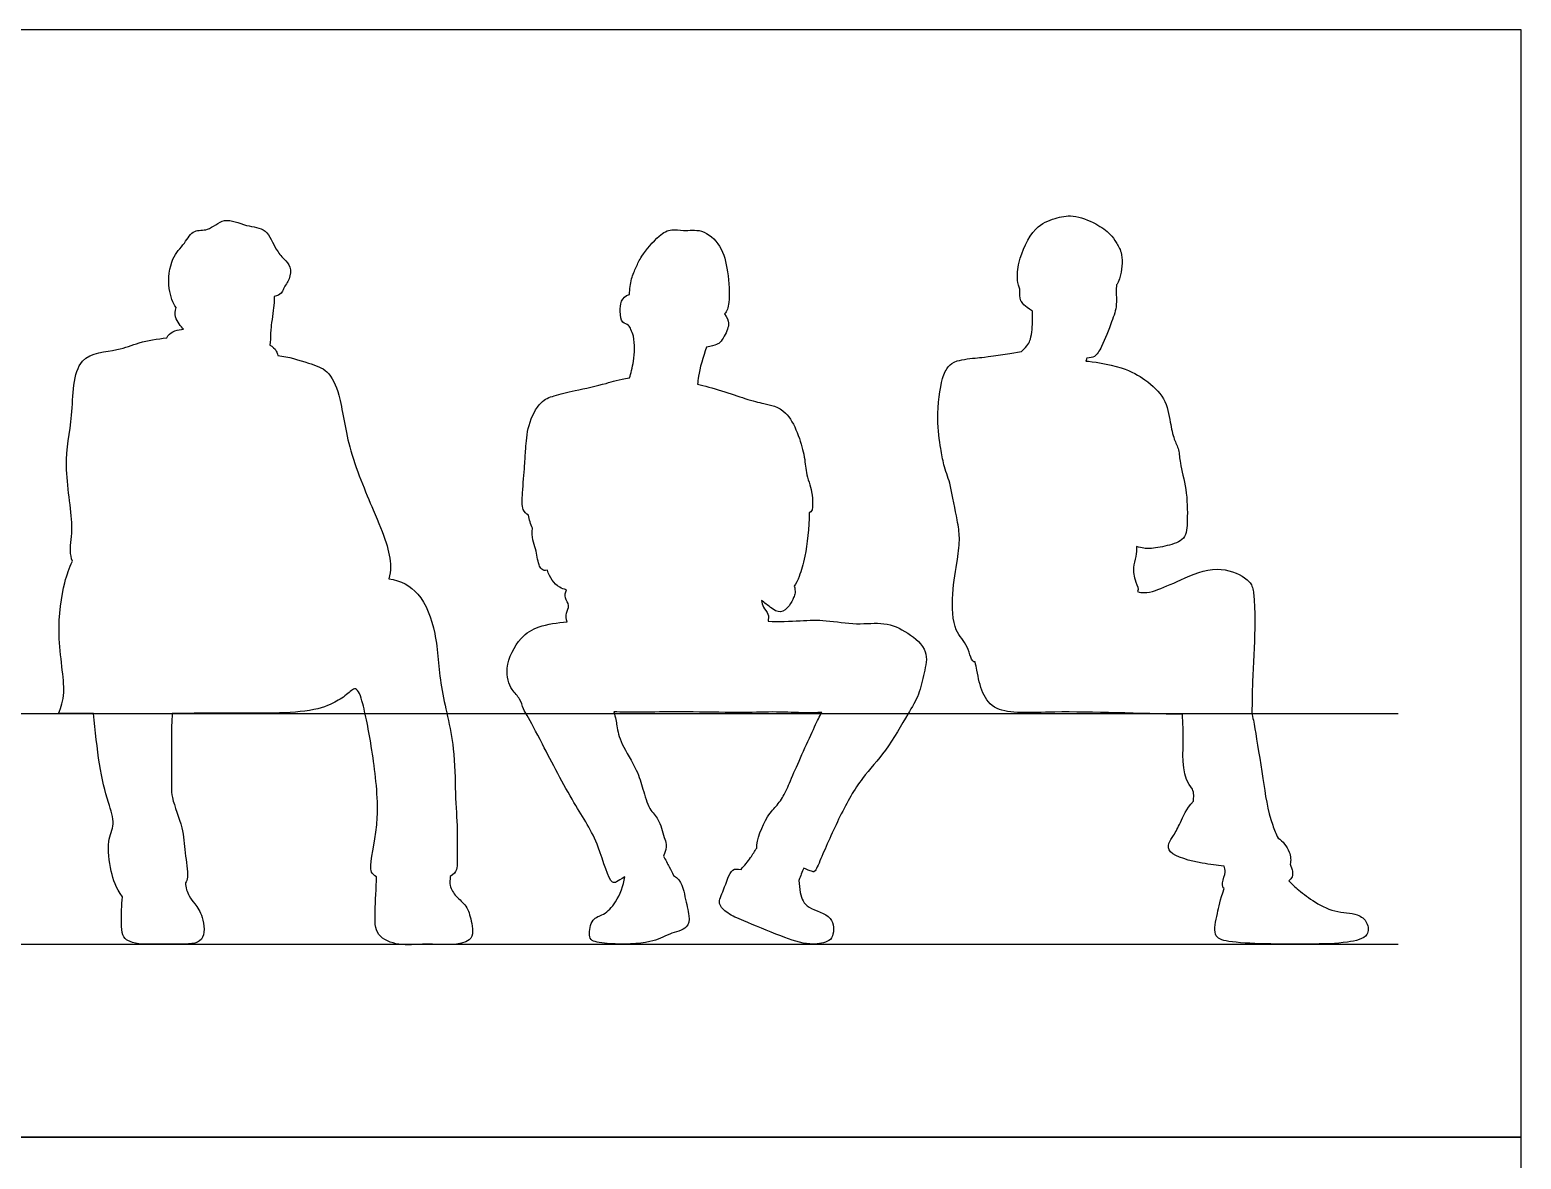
# Model space of a CAD drawing. Header units: millimetres. Extents: x 11.2 to 50.9, y -0.3 to 14.1.
# Drawn here: x 26.4 to 28.863, y 1.969 to 3.835 of the extents above; entities that cross this region are included whole.
import ezdxf

# ---------------------------------------------------------------- set-up
doc = ezdxf.new("R2010")
doc.units = ezdxf.units.MM
for name, color, linetype, true_color in [('AG-DIAGRAM', 7, 'Continuous', 0xfecc66), ('AG-GUIDES', 7, 'Continuous', 0xcccccc), ('AG-OUTLINE', 7, 'Continuous', 0x8000ff), ('X-VPRT', 6, 'Continuous', 0xff00ff)]:
    doc.layers.add(name, color=color, linetype=linetype, true_color=true_color)

msp = doc.modelspace()

# ---------------------------------------------------------------- linework, layer by layer
at = {"layer": 'AG-DIAGRAM'}
msp.add_line((21.2731, 2.3243), (28.6599, 2.3243), dxfattribs=at)
at = {"layer": 'AG-GUIDES'}
msp.add_line((25.0023, 2.7053), (28.6599, 2.7053), dxfattribs=at)
at = {"layer": 'AG-OUTLINE'}
msp.add_lwpolyline([(26.5054, 2.7053), (26.448, 2.7053)], dxfattribs=at)
for points, knots in [([(28.0351, 3.4063), (28.0317, 3.4165), (28.0313, 3.4242), (28.0311, 3.4525), (28.0569, 3.5105), (28.0929, 3.5236), (28.1232, 3.5304), (28.1609, 3.5154), (28.1845, 3.4987), (28.1944, 3.4831), (28.2052, 3.4669), (28.2045, 3.4327), (28.1959, 3.4128), (28.195, 3.4134)], [-10.855735, -10.855735, -10.855735, -10.855735, -10.669032, -10.363636, -9.907658, -9.556943, -9.238845, -8.872224, -8.560185, -8.316865, -8.067, -7.713017, -7.468413, -7.468413, -7.468413, -7.468413]), ([(26.642, 3.376), (26.6367, 3.3826), (26.627, 3.409), (26.6324, 3.458), (26.6559, 3.4803), (26.6703, 3.5066), (26.6954, 3.5005), (26.7214, 3.5278), (26.7575, 3.5088), (26.7926, 3.5083), (26.8056, 3.4714), (26.8195, 3.4568), (26.8323, 3.4436), (26.8301, 3.4223), (26.8185, 3.4084), (26.816, 3.3965), (26.8036, 3.3943)], [-4.317751, -4.317751, -4.317751, -4.317751, -3.988149, -3.57011, -3.230118, -2.926906, -2.651001, -2.314379, -1.95187, -1.612252, -1.261545, -0.989669, -0.744193, -0.48254, -0.223826, 0, 0, 0, 0]), ([(27.3905, 3.3976), (27.3909, 3.4058), (27.3931, 3.4238), (27.4019, 3.4431), (27.41, 3.4613), (27.4377, 3.4954), (27.4598, 3.5069), (27.4804, 3.5014), (27.5113, 3.5073), (27.5441, 3.478), (27.5536, 3.4358), (27.5571, 3.3869), (27.5516, 3.369), (27.5477, 3.3658)], [0.345995, 0.345995, 0.345995, 0.345995, 0.632554, 0.896686, 1.156756, 1.538661, 1.818734, 2.0756, 2.388962, 2.749887, 3.13424, 3.545136, 3.795942, 3.795942, 3.795942, 3.795942]), ([(28.0559, 3.3697), (28.0422, 3.3796), (28.035, 3.3868), (28.0351, 3.3991), (28.0351, 3.4063)], [-1.2983029, -1.2983029, -1.2983029, -1.2983029, -0.9791893, -0.600913, -0.600913, -0.600913, -0.600913]), ([(28.195, 3.4134), (28.1946, 3.4097), (28.1936, 3.4022), (28.1964, 3.3789), (28.187, 3.3524), (28.1719, 3.3125), (28.1596, 3.2935), (28.1514, 3.2928), (28.1457, 3.2925)], [-2.82258, -2.82258, -2.82258, -2.82258, -2.637582, -2.377316, -2.076815, -1.709005, -1.457637, -1.258494, -1.258494, -1.258494, -1.258494]), ([(26.6544, 3.3401), (26.6518, 3.3427), (26.6446, 3.3516), (26.6376, 3.3645), (26.642, 3.376)], [-0.561613, -0.561613, -0.561613, -0.561613, -0.3766139, 0, 0, 0, 0]), ([(26.8036, 3.3943), (26.8041, 3.3904), (26.8038, 3.3791), (26.7987, 3.3463), (26.7982, 3.3355), (26.7977, 3.3325)], [-3.4782253, -3.4782253, -3.4782253, -3.4782253, -3.2623966, -2.9135785, -2.7709288, -2.7709288, -2.7709288, -2.7709288]), ([(27.3974, 3.3287), (27.3936, 3.3371), (27.3914, 3.3481), (27.3771, 3.3502), (27.3742, 3.3694), (27.3764, 3.3938), (27.3905, 3.3976)], [-1.170631, -1.170631, -1.170631, -1.170631, -0.887293, -0.664146, -0.366313, 0, 0, 0, 0]), ([(27.5477, 3.3658), (27.5562, 3.3524), (27.5532, 3.3401), (27.5425, 3.3178), (27.5342, 3.3144), (27.518, 3.3103)], [-3.796556, -3.796556, -3.796556, -3.796556, -3.341575, -2.792817, -2.4504, -2.4504, -2.4504, -2.4504]), ([(28.038, 3.3033), (28.0483, 3.3136), (28.0546, 3.3236), (28.0568, 3.354), (28.0563, 3.3654), (28.0559, 3.3697)], [1.2868208, 1.2868208, 1.2868208, 1.2868208, 1.5644249, 1.9665687, 2.1968902, 2.1968902, 2.1968902, 2.1968902]), ([(26.4707, 2.9571), (26.4686, 2.9624), (26.4658, 2.9798), (26.4745, 3.0172), (26.4538, 3.1183), (26.4731, 3.1923), (26.4701, 3.301), (26.5462, 3.3036), (26.5796, 3.3192), (26.6113, 3.3241), (26.6266, 3.3258)], [-3.381707, -3.381707, -3.381707, -3.381707, -3.20103, -2.830208, -2.260861, -1.734095, -1.187986, -0.745418, -0.389571, 0, 0, 0, 0]), ([(26.6266, 3.3258), (26.6272, 3.3273), (26.6315, 3.3353), (26.6452, 3.3398), (26.6544, 3.3401)], [-0.3613344, -0.3613344, -0.3613344, -0.3613344, -0.2999759, 0, 0, 0, 0]), ([(27.3908, 3.2599), (27.3925, 3.2664), (27.3996, 3.2891), (27.3992, 3.3151), (27.3974, 3.3287)], [-0.6793505, -0.6793505, -0.6793505, -0.6793505, -0.3725831, 0, 0, 0, 0]), ([(26.7967, 3.3138), (26.801, 3.3115), (26.8071, 3.3066), (26.8094, 3.2994), (26.8098, 3.2967)], [-3.0763293, -3.0763293, -3.0763293, -3.0763293, -2.8576259, -2.7472525, -2.7472525, -2.7472525, -2.7472525]), ([(27.518, 3.3103), (27.5122, 3.2949), (27.5041, 3.267), (27.5035, 3.2531), (27.5029, 3.2493)], [-3.063428, -3.063428, -3.063428, -3.063428, -2.6602027, -2.4889117, -2.4889117, -2.4889117, -2.4889117]), ([(27.9199, 3.0859), (27.9161, 3.0959), (27.9092, 3.1165), (27.9044, 3.1442), (27.897, 3.1922), (27.905, 3.258), (27.9161, 3.2784), (27.929, 3.2892), (27.9683, 3.2935), (27.9797, 3.2938), (28.038, 3.3033)], [2.655355, 2.655355, 2.655355, 2.655355, 2.974578, 3.270587, 3.669294, 4.129188, 4.393277, 4.614261, 4.880578, 5.117618, 5.117618, 5.117618, 5.117618]), ([(26.8098, 3.2967), (26.8271, 3.2947), (26.8601, 3.2846), (26.8945, 3.2731), (26.9147, 3.2287), (26.9238, 3.1441), (26.9668, 3.0428), (26.9896, 2.9907), (26.9978, 2.949), (26.9949, 2.9346), (26.9932, 2.9279)], [0, 0, 0, 0, 0.414281, 0.746566, 1.122221, 1.657755, 2.261649, 2.699273, 3.058746, 3.320234, 3.320234, 3.320234, 3.320234]), ([(28.1445, 3.2873), (28.1536, 3.2874), (28.2084, 3.2778), (28.2465, 3.255), (28.2768, 3.2269), (28.2834, 3.1871), (28.289, 3.1588), (28.2987, 3.1408), (28.2991, 3.1177), (28.3117, 3.0753), (28.3122, 3.0265), (28.3104, 2.9916), (28.2786, 2.982), (28.2496, 2.9768), (28.2379, 2.9782), (28.2279, 2.9815)], [-8.191679, -8.191679, -8.191679, -8.191679, -7.892298, -7.620188, -7.263767, -6.899158, -6.592871, -6.342683, -6.074061, -5.693058, -5.28445, -4.969191, -4.658829, -4.346052, -4.108126, -4.108126, -4.108126, -4.108126]), ([(27.2239, 3.0328), (27.2204, 3.0354), (27.2121, 3.0418), (27.214, 3.0712), (27.2176, 3.115), (27.2192, 3.1422), (27.2219, 3.1817), (27.2417, 3.2213), (27.2667, 3.2311), (27.3008, 3.2388), (27.3523, 3.2498), (27.3722, 3.2571), (27.3908, 3.2599)], [0, 0, 0, 0, 0.20501, 0.506871, 0.890113, 1.192151, 1.551736, 1.923359, 2.207731, 2.548547, 2.963545, 3.283789, 3.283789, 3.283789, 3.283789]), ([(27.5029, 3.2493), (27.5252, 3.2445), (27.5841, 3.2243), (27.6112, 3.2171), (27.6559, 3.2098), (27.6812, 3.1328), (27.6808, 3.105), (27.6929, 3.0715), (27.6932, 3.0509), (27.6925, 3.0373), (27.6872, 3.0368)], [-5.501214, -5.501214, -5.501214, -5.501214, -4.995517, -4.654186, -4.280103, -3.761165, -3.430067, -3.083016, -2.801346, -2.473596, -2.473596, -2.473596, -2.473596]), ([(27.9616, 2.7905), (27.955, 2.7897), (27.9505, 2.8208), (27.9246, 2.8406), (27.9222, 2.9042), (27.9325, 2.9582), (27.9368, 2.9961), (27.932, 3.0245), (27.9243, 3.0634), (27.9199, 3.0859)], [3.660038, 3.660038, 3.660038, 3.660038, 3.979617, 4.329434, 4.794608, 5.252921, 5.613806, 5.944206, 6.381154, 6.381154, 6.381154, 6.381154]), ([(27.6872, 3.0368), (27.6876, 3.0128), (27.6817, 2.9656), (27.6728, 2.9358), (27.6659, 2.9196), (27.6627, 2.9156)], [1.49315, 1.49315, 1.49315, 1.49315, 1.965975, 2.295151, 2.49377, 2.49377, 2.49377, 2.49377]), ([(27.2551, 2.9419), (27.2464, 2.9401), (27.239, 2.9525), (27.2376, 2.9771), (27.2282, 2.9966), (27.2303, 3.0113)], [5.9956661, 5.9956661, 5.9956661, 5.9956661, 6.2511617, 6.6001005, 6.9602024, 6.9602024, 6.9602024, 6.9602024]), ([(28.2279, 2.9815), (28.2279, 2.9759), (28.2276, 2.965), (28.2219, 2.947), (28.2235, 2.9352), (28.2254, 2.923), (28.2325, 2.9105), (28.2295, 2.9067)], [0, 0, 0, 0, 0.233585, 0.478578, 0.671653, 0.880808, 1.105646, 1.105646, 1.105646, 1.105646]), ([(26.448, 2.7053), (26.4517, 2.7166), (26.462, 2.7407), (26.4426, 2.8355), (26.4558, 2.9206), (26.4657, 2.9455), (26.4707, 2.9571)], [-1.78788, -1.78788, -1.78788, -1.78788, -1.445757, -0.885969, -0.352617, 0, 0, 0, 0]), ([(27.2866, 2.9096), (27.2824, 2.9108), (27.272, 2.9145), (27.2625, 2.9249), (27.2568, 2.936), (27.2551, 2.9419)], [-0.6155699, -0.6155699, -0.6155699, -0.6155699, -0.4808228, -0.2444206, 0, 0, 0, 0]), ([(28.2295, 2.9067), (28.2332, 2.9057), (28.2445, 2.9041), (28.2601, 2.908), (28.3027, 2.9268), (28.3587, 2.9519), (28.4071, 2.9322), (28.4201, 2.9164), (28.4226, 2.8925), (28.4243, 2.8441), (28.419, 2.7621), (28.4187, 2.7231), (28.4185, 2.7071)], [-7.909652, -7.909652, -7.909652, -7.909652, -7.786407, -7.535714, -7.14815, -6.69612, -6.301134, -6.055605, -5.789935, -5.389632, -4.853973, -4.4777, -4.4777, -4.4777, -4.4777]), ([(26.9932, 2.9279), (27.0136, 2.9248), (27.047, 2.907), (27.0743, 2.8357), (27.0753, 2.7512), (27.1025, 2.6611), (27.1026, 2.5667), (27.1073, 2.5138), (27.1052, 2.4631), (27.1065, 2.4434), (27.0947, 2.4363)], [1.851355, 1.851355, 1.851355, 1.851355, 2.281827, 2.783157, 3.344798, 3.915078, 4.301228, 4.733721, 5.168177, 5.442688, 5.442688, 5.442688, 5.442688]), ([(27.2875, 2.8566), (27.2864, 2.8614), (27.2849, 2.8715), (27.2934, 2.8839), (27.2823, 2.8961), (27.285, 2.9055), (27.2866, 2.9096)], [-0.8470931, -0.8470931, -0.8470931, -0.8470931, -0.6267748, -0.421517, -0.2087866, 0, 0, 0, 0]), ([(27.6627, 2.9156), (27.6639, 2.9121), (27.6647, 2.9042), (27.6617, 2.8967), (27.6554, 2.8827), (27.6397, 2.8697), (27.6253, 2.879), (27.6137, 2.8883), (27.6086, 2.8922)], [-1.626732, -1.626732, -1.626732, -1.626732, -1.435041, -1.273714, -1.049418, -0.809878, -0.569798, -0.371271, -0.371271, -0.371271, -0.371271]), ([(27.6086, 2.8922), (27.6092, 2.8884), (27.6106, 2.8805), (27.6211, 2.8701), (27.6202, 2.8616), (27.6194, 2.8578)], [-0.6029066, -0.6029066, -0.6029066, -0.6029066, -0.4068387, -0.194906, 0, 0, 0, 0]), ([(27.6194, 2.8578), (27.6371, 2.8564), (27.673, 2.8591), (27.7153, 2.8604), (27.7656, 2.851), (27.8113, 2.8578), (27.8504, 2.8406), (27.8862, 2.8097), (27.8768, 2.7723), (27.8694, 2.7355), (27.8488, 2.703), (27.8158, 2.6428), (27.7717, 2.598), (27.7393, 2.5401), (27.7085, 2.4704), (27.6973, 2.4428), (27.6918, 2.4443), (27.6839, 2.4477), (27.6787, 2.45)], [-10.09566, -10.09566, -10.09566, -10.09566, -9.684724, -9.308285, -8.901697, -8.516702, -8.14451, -7.771893, -7.433955, -7.087957, -6.731386, -6.224305, -5.763561, -5.229459, -4.723702, -4.444508, -4.320029, -4.161182, -4.161182, -4.161182, -4.161182]), ([(27.3829, 2.4358), (27.3701, 2.4279), (27.3584, 2.4173), (27.3395, 2.4972), (27.2997, 2.5529), (27.2481, 2.6521), (27.2231, 2.7005), (27.2149, 2.7125), (27.2103, 2.7309), (27.1946, 2.7444), (27.1821, 2.7814), (27.209, 2.8327), (27.2402, 2.8503), (27.2718, 2.8559), (27.2875, 2.8566)], [-17.207827, -17.207827, -17.207827, -17.207827, -16.986414, -16.519109, -15.951336, -15.328381, -14.882175, -14.668535, -14.427717, -14.167917, -13.819161, -13.391094, -13.045205, -12.647524, -12.647524, -12.647524, -12.647524]), ([(28.3037, 2.704), (28.2334, 2.705), (28.1017, 2.7113), (27.9979, 2.7027), (27.9716, 2.7394), (27.9659, 2.7685), (27.9625, 2.7859), (27.9616, 2.7905)], [0, 0, 0, 0, 0.830927, 1.39177, 1.716248, 2.067566, 2.190957, 2.190957, 2.190957, 2.190957]), ([(26.9731, 2.4359), (26.9644, 2.4398), (26.9603, 2.4578), (26.9806, 2.5282), (26.9662, 2.6457), (26.9526, 2.7166), (26.9404, 2.7536), (26.9226, 2.7343), (26.899, 2.7208), (26.8543, 2.7035), (26.7061, 2.7073), (26.6622, 2.7053), (26.6356, 2.7055)], [6.598836, 6.598836, 6.598836, 6.598836, 6.846962, 7.338011, 7.827845, 8.334093, 8.638142, 8.881078, 9.183823, 9.592115, 10.292379, 10.783716, 10.783716, 10.783716, 10.783716]), ([(26.5532, 2.4025), (26.5422, 2.4178), (26.5338, 2.4436), (26.5267, 2.4944), (26.5422, 2.5227), (26.5287, 2.5611), (26.5142, 2.6172), (26.5086, 2.6767), (26.5054, 2.7053)], [4.204092, 4.204092, 4.204092, 4.204092, 4.589708, 5.006685, 5.330382, 5.689494, 6.16937, 6.646321, 6.646321, 6.646321, 6.646321]), ([(26.6356, 2.7055), (26.6351, 2.6992), (26.6331, 2.6678), (26.6357, 2.6022), (26.6321, 2.5675), (26.6549, 2.5162), (26.6552, 2.4774), (26.6631, 2.4388), (26.6592, 2.428), (26.6572, 2.4258)], [0.737868, 0.737868, 0.737868, 0.737868, 0.876233, 1.397909, 1.74203, 2.155589, 2.52603, 2.889325, 3.037388, 3.037388, 3.037388, 3.037388]), ([(27.7083, 2.7072), (27.6993, 2.7067), (27.6773, 2.7061), (27.6319, 2.7088), (27.5779, 2.7062), (27.4955, 2.7085), (27.4238, 2.7078), (27.39, 2.7073), (27.3714, 2.7078), (27.3647, 2.7081)], [-2.82665, -2.82665, -2.82665, -2.82665, -2.563953, -2.170055, -1.741581, -1.220806, -0.727969, -0.320386, -0.106623, -0.106623, -0.106623, -0.106623]), ([(27.3647, 2.7081), (27.3676, 2.6983), (27.3701, 2.6828), (27.375, 2.6572), (27.4037, 2.6125), (27.4126, 2.5815), (27.4224, 2.5468), (27.4411, 2.5302), (27.4459, 2.5028), (27.4543, 2.4866), (27.4467, 2.4697)], [-20.704868, -20.704868, -20.704868, -20.704868, -20.4025, -19.988114, -19.542572, -19.179338, -18.814036, -18.500732, -18.084078, -17.782374, -17.782374, -17.782374, -17.782374]), ([(27.6007, 2.4832), (27.5995, 2.4952), (27.6178, 2.5386), (27.6347, 2.5527), (27.6502, 2.5776), (27.658, 2.5997), (27.6942, 2.6787), (27.7043, 2.7008), (27.7083, 2.7072)], [-3.330254, -3.330254, -3.330254, -3.330254, -2.907764, -2.607864, -2.304997, -1.89627, -1.290323, -1.004581, -1.004581, -1.004581, -1.004581]), ([(28.3204, 2.5806), (28.3026, 2.5987), (28.3058, 2.6508), (28.3047, 2.6898), (28.3037, 2.704)], [-2.44062, -2.44062, -2.44062, -2.44062, -1.746634, -1.317747, -1.317747, -1.317747, -1.317747]), ([(28.4185, 2.7071), (28.4202, 2.6978), (28.4237, 2.6787), (28.4374, 2.5967), (28.4447, 2.5394), (28.4584, 2.5066), (28.4616, 2.4996)], [-4.095293, -4.095293, -4.095293, -4.095293, -3.789667, -3.240315, -2.723803, -2.579028, -2.579028, -2.579028, -2.579028]), ([(28.3218, 2.5607), (28.3221, 2.5638), (28.3231, 2.5714), (28.3214, 2.5773), (28.3204, 2.5806)], [0.0894417, 0.0894417, 0.0894417, 0.0894417, 0.2017628, 0.3386782, 0.3386782, 0.3386782, 0.3386782]), ([(28.3724, 2.4535), (28.3604, 2.4551), (28.3345, 2.457), (28.2796, 2.4716), (28.2802, 2.4913), (28.2901, 2.5044), (28.3004, 2.5248), (28.3097, 2.5471), (28.3218, 2.5607)], [2.652731, 2.652731, 2.652731, 2.652731, 2.990725, 3.47226, 3.711193, 3.965504, 4.282649, 4.645609, 4.645609, 4.645609, 4.645609]), ([(28.4616, 2.4996), (28.4694, 2.4948), (28.4818, 2.4794), (28.4833, 2.4625), (28.4815, 2.4565)], [1.1768042, 1.1768042, 1.1768042, 1.1768042, 1.4866356, 1.7130598, 1.7130598, 1.7130598, 1.7130598]), ([(27.4467, 2.4697), (27.45, 2.4638), (27.4564, 2.4519), (27.4611, 2.4428), (27.4635, 2.4381)], [0.007291, 0.007291, 0.007291, 0.007291, 0.260472, 0.4871223, 0.4871223, 0.4871223, 0.4871223]), ([(27.5748, 2.4479), (27.5804, 2.4541), (27.5908, 2.4672), (27.5975, 2.4778), (27.6007, 2.4832)], [0, 0, 0, 0, 0.2864276, 0.5347609, 0.5347609, 0.5347609, 0.5347609]), ([(27.5528, 2.3761), (27.5467, 2.3803), (27.5344, 2.392), (27.547, 2.4127), (27.5579, 2.4519), (27.5688, 2.448), (27.5748, 2.4479)], [0, 0, 0, 0, 0.253234, 0.537834, 0.882593, 1.090969, 1.090969, 1.090969, 1.090969]), ([(27.6787, 2.45), (27.6772, 2.4468), (27.6749, 2.442), (27.6717, 2.4336), (27.6704, 2.4298)], [-0.4469589, -0.4469589, -0.4469589, -0.4469589, -0.2592783, -0.1135311, -0.1135311, -0.1135311, -0.1135311]), ([(28.3726, 2.4161), (28.3704, 2.4175), (28.3684, 2.4272), (28.3765, 2.4432), (28.3736, 2.4503), (28.3724, 2.4535)], [-0.597868, -0.597868, -0.597868, -0.597868, -0.4291386, -0.183868, 0, 0, 0, 0]), ([(28.4815, 2.4565), (28.4852, 2.4476), (28.4876, 2.4378), (28.482, 2.4308), (28.4794, 2.4291)], [-2.2429901, -2.2429901, -2.2429901, -2.2429901, -1.9798247, -1.8512517, -1.8512517, -1.8512517, -1.8512517]), ([(26.6572, 2.4258), (26.6579, 2.4183), (26.6622, 2.4033), (26.6735, 2.3909), (26.6874, 2.3702), (26.6915, 2.3234), (26.6425, 2.3253), (26.5816, 2.3228), (26.5624, 2.3294), (26.5506, 2.3387), (26.5519, 2.3823), (26.5525, 2.3953), (26.5532, 2.4025)], [-3.044946, -3.044946, -3.044946, -3.044946, -2.77354, -2.542399, -2.253078, -1.909472, -1.544557, -1.087576, -0.838542, -0.63397, -0.267246, 0, 0, 0, 0]), ([(27.0947, 2.4363), (27.0941, 2.4309), (27.0933, 2.4188), (27.104, 2.4024), (27.1227, 2.3881), (27.1296, 2.3638), (27.1372, 2.3188), (27.052, 2.327), (27.0123, 2.3201), (26.9697, 2.3373), (26.9703, 2.3759), (26.9722, 2.4174), (26.9731, 2.4359)], [-3.734935, -3.734935, -3.734935, -3.734935, -3.556375, -3.295977, -3.024597, -2.731807, -2.41194, -1.930306, -1.541133, -1.194374, -0.841258, -0.452879, -0.452879, -0.452879, -0.452879]), ([(27.4635, 2.4381), (27.4778, 2.4292), (27.4816, 2.4012), (27.4903, 2.3725), (27.4879, 2.349), (27.4539, 2.342), (27.4266, 2.3245), (27.3607, 2.3239), (27.3284, 2.3282), (27.3227, 2.3391), (27.3275, 2.3679), (27.3493, 2.3724), (27.3701, 2.3939), (27.3811, 2.4213), (27.3829, 2.4358)], [-3.86933, -3.86933, -3.86933, -3.86933, -3.525948, -3.189801, -2.934763, -2.610893, -2.256098, -1.778199, -1.452467, -1.266853, -0.969643, -0.707549, -0.391776, 0, 0, 0, 0]), ([(27.6704, 2.4298), (27.6715, 2.4231), (27.6719, 2.4049), (27.683, 2.3813), (27.7291, 2.3741), (27.7282, 2.3368), (27.7172, 2.327), (27.6855, 2.3217), (27.6404, 2.3371), (27.5802, 2.3626), (27.5603, 2.3708), (27.5528, 2.3761)], [2.311054, 2.311054, 2.311054, 2.311054, 2.510038, 2.817593, 3.178353, 3.486698, 3.693879, 4.00031, 4.404633, 4.869357, 5.180447, 5.180447, 5.180447, 5.180447]), ([(28.4794, 2.4291), (28.4839, 2.4245), (28.4934, 2.4154), (28.5193, 2.3952), (28.5536, 2.3761), (28.5927, 2.3764), (28.6099, 2.3616), (28.6133, 2.3353), (28.5715, 2.3254), (28.5116, 2.3241), (28.3835, 2.3244), (28.3529, 2.3373), (28.3616, 2.3751), (28.366, 2.3969), (28.3726, 2.4161)], [0, 0, 0, 0, 0.268748, 0.61776, 1.006645, 1.383492, 1.661818, 1.933123, 2.290637, 2.788472, 3.491201, 3.796689, 4.155994, 4.484904, 4.484904, 4.484904, 4.484904])]:
    msp.add_open_spline(points, degree=3, knots=knots, dxfattribs=at)
for points in [[(26.7977, 3.3325), (26.798, 3.3264), (26.7976, 3.32), (26.7967, 3.3138)], [(28.1457, 3.2925), (28.1454, 3.2911), (28.1449, 3.2893), (28.1445, 3.2873)], [(27.2303, 3.0113), (27.2271, 3.0181), (27.2253, 3.0254), (27.2239, 3.0328)]]:
    msp.add_open_spline(points, degree=3, dxfattribs=at)
at = {"layer": 'X-VPRT'}
for points in [[(21.0131, 3.8347), (21.0131, 2.0059), (28.8631, 2.0059), (28.8631, 3.8347)], [(21.0131, 2.0059), (21.0131, 0.1771), (28.8631, 0.1771), (28.8631, 2.0059)]]:
    msp.add_lwpolyline(points, close=True, dxfattribs=at)

doc.saveas('drawing.dxf')
